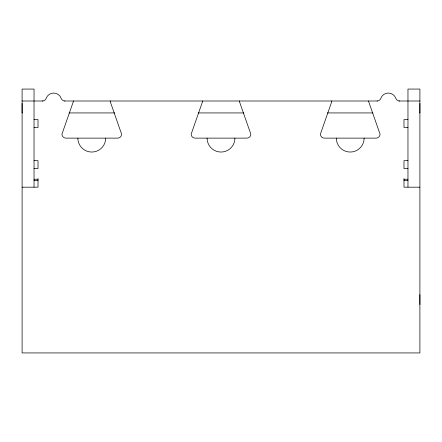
<?xml version="1.0" encoding="UTF-8"?>
<svg xmlns="http://www.w3.org/2000/svg" width="442" height="442" viewBox="0 0 442 442"><rect width="100%" height="100%" fill="white"/><g stroke="black" fill="none" stroke-linecap="round" stroke-linejoin="round"><path stroke-width="0.66" d="M22.1 103.384L22.1 112.931L22.387 112.931M419.9 304.538L419.9 294.593M419.9 103.384L419.9 112.931L419.613 112.931M22.1 100.997L42.99 100.997M64.554 100.997L377.446 100.997M399.01 100.997L419.9 100.997M69.062 112.931L114.798 112.931M198.209 112.931L243.879 112.931M327.356 112.931L372.96 112.931M34.034 119.561L38.012 119.561L38.012 127.517L34.034 127.517M407.966 119.561L403.988 119.561L403.988 127.517L407.966 127.517M34.034 160.667L38.012 160.667L38.012 168.623L34.034 168.623M407.966 160.667L403.988 160.667L403.988 168.623L407.966 168.623M34.034 179.231L38.012 179.231M403.988 179.231L407.966 179.231M34.034 180.557L38.012 180.557M403.988 180.557L407.966 180.557M22.1 187.187L38.012 187.187L38.012 178.568M419.9 187.187L403.988 187.187L403.988 178.568M407.966 187.187L407.966 89.063L419.9 89.063L419.9 352.937L22.1 352.937L22.1 89.063L34.034 89.063L34.034 187.187M42.426 100.997A3.978 3.978 0 0 0 46.172 98.345A7.956 7.956 0 0 1 60.057 96.245L61.736 99.395A3.978 3.978 0 0 0 64.93 100.997M73.317 100.997A3.978 3.978 0 0 1 73.151 102.135L61.946 134.147A3.978 3.978 0 0 0 65.924 138.125L117.638 138.125A3.978 3.978 0 0 0 121.616 134.147L110.412 102.135A3.978 3.978 0 0 1 110.246 100.997M202.535 100.997A3.978 3.978 0 0 1 202.37 102.135L191.165 134.147A3.978 3.978 0 0 0 195.143 138.125L246.857 138.125A3.978 3.978 0 0 0 250.835 134.147L239.63 102.135A3.978 3.978 0 0 1 239.465 100.997M399.574 100.997A3.978 3.978 0 0 1 395.828 98.345A7.956 7.956 0 0 0 381.943 96.245L380.264 99.395A3.978 3.978 0 0 1 377.076 100.997M368.683 100.997A3.978 3.978 0 0 0 368.849 102.135L380.054 134.147A3.978 3.978 0 0 1 376.076 138.125L324.362 138.125A3.978 3.978 0 0 1 320.384 134.147L331.588 102.135A3.978 3.978 0 0 0 331.754 100.997M364.142 138.125A13.923 13.923 0 0 1 350.219 152.048A13.923 13.923 0 0 1 336.296 138.125M234.923 138.125A13.923 13.923 0 0 1 221 152.048A13.923 13.923 0 0 1 207.077 138.125M105.704 138.125A13.923 13.923 0 0 1 91.781 152.048A13.923 13.923 0 0 1 77.858 138.125"/></g></svg>
